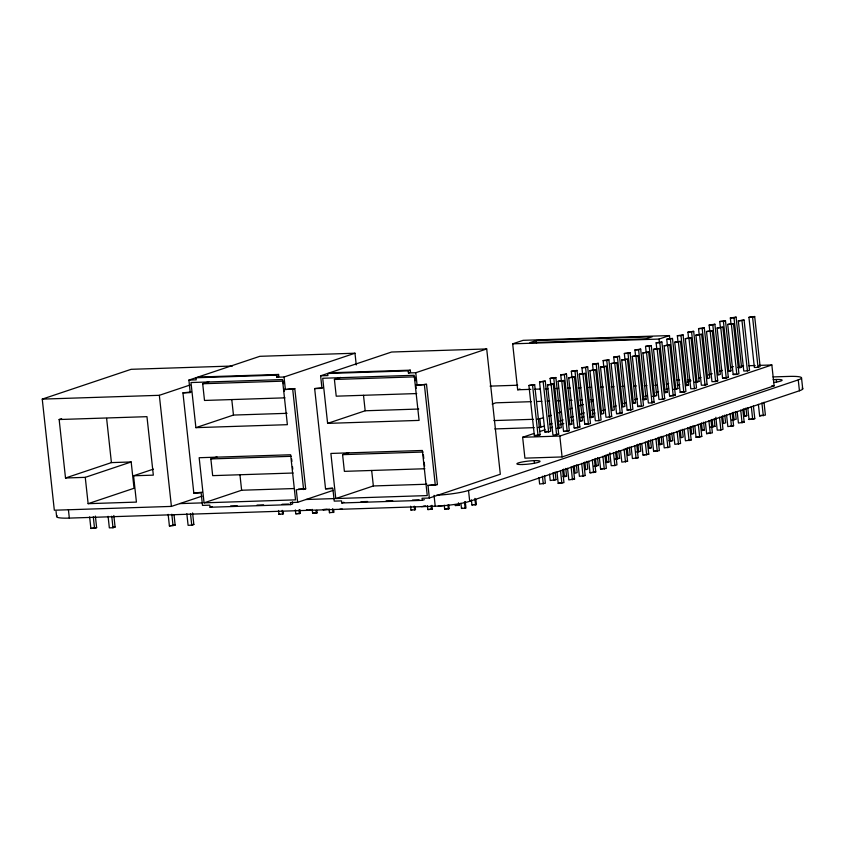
<?xml version="1.0" encoding="UTF-8"?>
<svg xmlns="http://www.w3.org/2000/svg" width="845" height="845" viewBox="0 0 845 845"><rect width="100%" height="100%" fill="white"/><g stroke="black" fill="none" stroke-linecap="round" stroke-linejoin="round"><path stroke-width="1.27" d="M202.061 496.131L171.408 506.408L54.323 510.222L42.25 399.115L131.155 369.307L232.449 366.022M85.26 477.351L88.123 503.673L134.038 488.273L131.176 461.962L85.26 477.351L65.509 477.995L59.15 419.521L61.632 418.687M292.412 501.845L292.634 503.937L290.543 504.634L210.046 507.253L209.824 505.162L202.504 505.405L201.142 492.867L193.822 493.11L182.942 392.862L190.252 392.629L188.889 380.102L259.848 356.315L354.984 353.221L356.252 364.966M42.25 399.115L159.335 395.312L190.209 384.961M284.997 397.837L204.501 400.456L202.694 383.746L208.789 381.708M182.942 392.862L191.118 391.964M276.484 375.159L278.565 374.451L278.797 376.543L276.706 377.24L276.484 375.159L195.987 377.768L196.209 379.859L188.889 380.102M276.706 377.24L284.026 377.007L354.984 353.221M314.657 388.584L321.977 388.351L320.614 375.814L391.573 352.027L486.699 348.943L500.314 474.235L429.355 498.032L422.046 498.265L422.268 500.356L341.771 502.965L341.549 500.884L334.229 501.117L332.867 488.59L325.547 488.822L314.657 388.584L322.843 387.686M284.026 377.007L285.388 389.534L294.789 388.594L305.679 488.843L296.278 489.783L297.641 502.31L290.321 502.543L290.543 504.634M285.388 389.534L294.789 388.594M416.722 393.559L336.225 396.178L334.409 379.468L340.514 377.419M195.892 427.654L287.374 424.676L282.473 379.574L190.991 382.542L195.892 427.654L233.463 415.064L287.036 413.321M65.509 477.995L111.413 462.606L131.176 461.962M408.198 370.87L410.29 370.173L410.522 372.265L408.431 372.962L408.198 370.87L327.702 373.49L327.934 375.581L320.614 375.814M408.431 372.962L415.751 372.729L486.699 348.943M530.85 389.344L517.668 389.777L512.672 343.83L523.108 340.334L669.472 335.571L669.884 339.405M536.205 340.535L529.952 342.637L645.939 338.866L652.192 336.764L536.205 340.535L536.49 343.133M88.123 503.673L136.425 502.099L133.563 475.788L153.42 469.133M415.751 372.729L417.113 385.257L426.514 384.317L437.404 484.555L428.003 485.495L429.355 498.032M417.113 385.257L426.514 384.317M293.173 473.02L212.676 475.64L210.859 458.93L216.954 456.881M327.617 423.377L419.088 420.398L414.187 375.286L322.716 378.264L327.617 423.377L365.177 410.776L418.761 409.033M193.822 493.11L202.008 492.212M89.633 516.908L90.88 528.474L96.626 527.66L95.369 516.084M90.88 528.474L96.626 527.66M512.672 343.83L659.037 339.067L669.472 335.571M528.917 385.478L534.663 384.655L540.113 434.784L538.022 435.481L534.367 435.597L528.917 385.478L534.663 384.655M539.522 381.919L545.268 381.106L550.708 431.225L548.627 431.922L544.962 432.048L539.522 381.919L545.268 381.106M550.824 384.792L550.127 378.37L555.873 377.546L561.312 427.676L556.792 428.447M561.418 381.243L560.721 374.81L566.467 373.997L571.917 424.116L569.826 424.813L564.386 374.694L566.467 373.997M572.023 377.683L571.326 371.261L577.072 370.437L582.511 420.567L580.43 421.264L574.98 371.145L577.072 370.437M582.627 374.134L581.93 367.702L587.676 366.888L593.116 417.007L591.025 417.705L585.585 367.586L587.676 366.888M593.222 370.575L592.525 364.153L598.271 363.329L603.721 413.458L601.629 414.156L596.19 364.037L598.271 363.329M603.826 367.026L603.129 360.593L608.875 359.78L614.315 409.899L612.234 410.596L606.784 360.477L608.875 359.78M614.431 363.466L613.734 357.044L619.48 356.22L624.92 406.35L622.839 407.047L617.389 356.928L619.48 356.22M625.025 359.917L624.328 353.485L630.074 352.671L635.524 402.79L633.433 403.487L627.993 353.368L630.074 352.671M635.63 356.358L634.933 349.936L640.679 349.122L646.119 399.241L644.038 399.938L638.588 349.819L640.679 349.122M646.235 352.809L645.538 346.387L651.284 345.563L656.723 395.682L652.203 396.463M656.829 349.249L656.132 342.827L661.878 342.014L667.328 392.133L665.237 392.83L659.797 342.711L661.878 342.014M667.434 345.7L666.737 339.278L672.483 338.454L677.922 388.573L673.402 389.355M678.039 342.14L677.341 335.718L683.087 334.905L688.527 385.024L686.446 385.721L680.996 335.602L683.087 334.905M688.633 338.591L687.936 332.169L693.682 331.346L699.132 381.465L694.601 382.246M699.237 335.032L698.54 328.61L704.286 327.797L709.737 377.916L707.645 378.613L702.195 328.494L704.286 327.797M709.842 331.483L709.145 325.061L714.891 324.237L720.331 374.356L718.25 375.064L712.8 324.934L714.891 324.237M720.447 327.923L719.739 321.501L725.485 320.688L730.936 370.807L728.844 371.504L723.404 321.385L725.485 320.688M731.041 324.374L730.344 317.952L736.09 317.128L741.54 367.248L739.449 367.955L734.009 317.826L736.09 317.128M517.668 389.777L519.981 388.996M550.127 378.37L555.873 377.546M645.538 346.387L651.284 345.563M666.737 339.278L672.483 338.454M687.936 332.169L693.682 331.346M108.086 516.306L109.343 527.871L112.998 527.755L115.089 527.058L113.832 515.492M547.507 384.876L553.253 384.053L558.693 434.172L556.612 434.879L552.947 434.995L547.507 384.876L553.253 384.053M558.112 381.317L563.858 380.503L569.298 430.623L567.217 431.32L563.552 431.436L558.112 381.317L563.858 380.503M568.706 377.768L574.452 376.944L579.902 427.063L577.811 427.771L574.156 427.887L568.706 377.768L574.452 376.944M579.311 374.208L585.057 373.395L590.497 423.514L588.416 424.211L584.751 424.327L579.311 374.208L585.057 373.395M589.916 370.659L595.662 369.835L601.101 419.954L599.02 420.662L595.355 420.778L589.916 370.659L595.662 369.835M600.51 367.1L606.256 366.286L611.706 416.405L609.615 417.103L605.96 417.219L600.51 367.1L606.256 366.286M611.115 363.551L616.861 362.727L622.3 412.846L620.219 413.554L616.565 413.67L611.115 363.551L616.861 362.727M621.719 359.991L627.465 359.178L632.905 409.297L630.824 409.994L627.159 410.11L621.719 359.991L627.465 359.178M632.313 356.442L638.059 355.618L643.51 405.737L641.418 406.445L637.764 406.561L632.313 356.442L638.059 355.618M642.918 352.883L648.664 352.069L654.114 402.188L652.023 402.885L648.368 403.002L642.918 352.883L648.664 352.069M653.523 349.334L659.269 348.51L664.709 398.629L662.628 399.336L658.963 399.453L653.523 349.334L659.269 348.51M664.117 345.774L669.863 344.961L675.313 395.08L673.222 395.777L669.567 395.893L664.117 345.774L669.863 344.961M674.722 342.225L680.468 341.401L685.918 391.531L683.827 392.228L680.172 392.344L674.722 342.225L680.468 341.401M685.327 338.665L691.073 337.852L696.512 387.971L694.432 388.668L690.766 388.795L685.327 338.665L691.073 337.852M695.921 335.116L701.667 334.293L707.117 384.422L705.026 385.119L701.371 385.236L695.921 335.116L701.667 334.293M706.526 331.557L712.272 330.744L717.722 380.863L715.63 381.56L711.976 381.686L706.526 331.557L712.272 330.744M717.13 328.008L722.876 327.184L728.316 377.314L726.235 378.011L722.57 378.127L717.13 328.008L722.876 327.184M727.725 324.448L733.471 323.635L738.921 373.754L736.829 374.451L733.175 374.578L727.725 324.448L733.471 323.635M738.329 320.899L744.075 320.075L749.526 370.205L747.434 370.902L743.78 371.018L738.329 320.899L744.075 320.075M748.934 317.34L754.68 316.526L760.12 366.645L758.039 367.343L754.374 367.469L748.934 317.34L754.68 316.526M492.149 404.068L495.878 402.822L531.336 401.671M424.887 468.743L344.39 471.352L342.584 454.652L348.679 452.603M204.067 502.838L295.539 499.86L290.638 454.758L199.166 457.726L204.067 502.838L241.628 490.237L293.902 488.547M210.046 507.253L212.137 506.556M168.144 514.351L169.401 525.917L175.147 525.104L174.038 514.827M169.401 525.917L175.147 525.104M186.84 513.749L188.097 525.315L191.752 525.199L193.843 524.491L192.586 512.926M325.547 488.822L332.518 487.966M537.272 419.162L543.62 417.831M548.595 416.162L551.088 415.328M558.545 412.825L561.027 411.99M569.731 409.075L572.223 408.241M579.681 405.748L583.409 404.491M590.866 401.988L593.359 401.164M297.641 502.31L332.993 490.459M666.346 384.243L668.659 383.461M278.533 510.464L278.956 514.32L279.79 514.045M538.17 427.517L544.529 426.186M549.503 424.517L551.986 423.683M559.453 421.18L563.182 419.933M570.639 417.43L573.121 416.596M580.589 414.092L584.317 412.846M591.775 410.343L594.257 409.508M278.956 514.32L283.445 513.929L283.17 511.352M335.782 498.55L427.253 495.582L422.363 450.469L330.881 453.448L335.782 498.55L373.353 485.959L426.926 484.217M759.021 365.389L771.844 364.977L774.115 385.859L562.083 456.944L524.914 458.148L522.643 437.266L533.871 433.506M540.103 431.415L545.088 429.746M550.084 428.066L552.577 427.232M560.055 424.729L563.805 423.472M571.283 420.958L573.776 420.123M581.265 417.62L583.758 416.775M592.482 413.849L594.986 413.015M602.464 410.512L604.957 409.667M613.692 406.741L616.185 405.906M623.663 403.403L626.166 402.558M634.891 399.632L637.384 398.798M644.872 396.294L647.365 395.449M656.1 392.524L658.593 391.689M666.071 389.186L668.564 388.351M677.299 385.415L679.792 384.581M687.281 382.077L691.02 380.82M698.498 378.306L700.991 377.472M708.48 374.969L712.219 373.712M719.708 371.198L722.2 370.363M730.925 367.438L733.418 366.603M295.37 509.926L295.782 513.781L300.281 513.38L299.859 509.524M307.052 510L306.217 510.274L310.717 509.884M295.782 513.781L300.281 513.38M534.367 435.597L540.113 434.784M544.962 432.048L547.053 431.341M341.771 502.965L343.862 502.268M312.196 509.377L312.618 513.232L317.107 512.83L316.833 510.264M312.618 513.232L317.107 512.83M563.552 431.436L569.298 430.623M574.156 427.887L579.902 427.063M584.751 424.327L586.842 423.63M616.565 413.67L622.3 412.846M627.159 410.11L629.25 409.413M637.764 406.561L639.845 405.864M669.567 395.893L675.313 395.08M680.172 392.344L682.253 391.647M722.57 378.127L728.316 377.314M733.175 374.578L735.266 373.87M329.032 508.827L329.444 512.683L330.279 512.408M522.643 437.266L559.812 436.062L771.844 364.977M329.444 512.683L333.944 512.281L333.659 509.715M428.003 485.495L437.404 484.555M422.268 500.356L424.359 499.659M436.569 495.244A25.424 3.274 -6.2 0 0 468.521 490.438L798.25 379.891L799.433 390.76L469.704 501.296A25.424 3.274 -6.2 0 1 435.228 506.208L69.332 518.101A25.424 3.274 -6.2 0 1 57.185 515.82M410.575 506.25L410.997 510.105L411.832 509.82M410.997 510.105L415.486 509.704L415.212 507.137M427.401 505.701L427.823 509.556L432.313 509.155L431.901 505.299M439.094 505.775L438.259 506.06L442.748 505.659M427.823 509.556L432.313 509.155M444.238 505.152L444.66 509.007L449.149 508.605L448.727 504.75M444.66 509.007L449.149 508.605M458.75 505.394L459.585 505.109L455.085 505.511L458.75 505.394L458.465 502.817M460.926 503.324L461.486 508.458L462.321 508.183M471.362 499.817L471.922 504.961L472.756 504.687M461.486 508.458L465.975 508.067L465.278 501.634M471.922 504.961L476.411 504.56L475.851 499.427M538.93 477.626L539.628 484.048L545.374 483.234L544.539 475.513M549.535 474.066L550.232 480.499L555.978 479.675L555.133 471.964M565.738 468.415L566.572 476.126L564.492 476.823L563.647 469.112M593.855 466.239L598.376 465.458L597.542 457.747M608.146 454.198L608.981 461.909L606.89 462.606L606.055 454.895M615.054 459.131L619.586 458.349L618.741 450.638M636.264 452.022L640.785 451.241L639.95 443.53M650.544 439.981L651.389 447.692L649.298 448.389L648.464 440.678M661.149 436.421L661.984 444.132L659.903 444.829L659.068 437.118M671.754 432.872L672.588 440.583L670.507 441.28L669.662 433.57M703.558 422.204L704.392 429.915L702.311 430.612L701.466 422.901M710.465 427.147L714.997 426.366L714.162 418.655M731.675 420.039L736.196 419.257L735.361 411.547M745.966 407.987L746.8 415.698L744.709 416.405L743.875 408.695M556.961 471.88L558.218 483.446L560.298 482.748M588.764 461.212L590.021 472.777L595.767 471.964L594.373 459.11M599.359 457.663L600.615 469.228L602.707 468.531M641.767 443.445L643.024 455.011L648.77 454.187L647.376 441.343M652.372 439.886L653.629 451.452L655.709 450.755M694.78 425.669L696.037 437.245L701.783 436.421L700.378 423.567M705.374 422.12L706.631 433.686L708.723 432.989M747.783 407.903L749.04 419.469L754.786 418.655L753.391 405.801M758.387 404.354L759.644 415.92L761.725 415.212M558.218 483.446L563.964 482.622L562.569 469.778M567.555 468.32L568.812 479.886L574.558 479.073L573.163 466.218M578.16 464.771L579.416 476.337L585.162 475.513L583.768 462.669M590.021 472.777L595.767 471.964M600.615 469.228L606.361 468.405L604.967 455.561M609.826 452.825L611.22 465.669L614.885 465.553L616.966 464.856L615.572 452.001M620.568 450.554L621.825 462.12L627.571 461.296L626.177 448.452M631.173 446.994L632.419 458.56L638.165 457.747L636.771 444.892M643.024 455.011L648.77 454.187M653.629 451.452L659.375 450.638L657.98 437.784M662.976 436.337L664.233 447.903L669.979 447.079L668.575 434.235M673.571 432.777L674.828 444.343L680.574 443.53L679.179 430.675M684.175 429.228L685.432 440.794L691.178 439.981L689.784 427.126M696.037 437.245L701.783 436.421M706.631 433.686L712.377 432.872L710.983 420.018M715.842 417.282L717.236 430.137L720.891 430.01L722.982 429.313L721.588 416.458M726.584 415.011L727.841 426.577L733.587 425.764L732.182 412.909M737.178 411.462L738.435 423.028L744.181 422.204L742.787 409.35M749.04 419.469L754.786 418.655M759.644 415.92L765.39 415.096L763.986 402.241M730.344 317.952L734.009 317.826M719.739 321.501L723.404 321.385M709.145 325.061L712.8 324.934M698.54 328.61L702.195 328.494M677.341 335.718L680.996 335.602M656.132 342.827L659.797 342.711M634.933 349.936L638.588 349.819M624.328 353.485L627.993 353.368M613.734 357.044L617.389 356.928M603.129 360.593L606.784 360.477M592.525 364.153L596.19 364.037M198.068 377.071L278.565 374.451M329.793 372.793L410.29 370.173M581.93 367.702L585.585 367.586M571.326 371.261L574.98 371.145M741.076 365.98L743.642 365.896M748.776 365.727L755.176 365.515M202.694 383.746L283.191 381.137L283.466 383.704M334.409 379.468L414.906 376.849L415.328 380.704M737.875 367.374L741.54 367.248M560.721 374.81L564.386 374.694M728.496 370.881L730.936 370.807M490.047 386.123L517.689 385.225M676.94 380.049L679.581 379.965M687.471 379.701L690.111 379.616M773.027 376.923L788.818 376.416A25.424 3.274 -6.2 0 1 798.25 379.891M695.467 381.591L699.132 381.465M715.282 380.947L717.722 380.863M534.811 389.218L540.082 389.049M545.352 388.869L547.993 388.784M555.904 388.531L558.545 388.446M567.777 388.14L570.407 388.056M578.318 387.802L580.959 387.718M588.87 387.454L591.511 387.369M600.732 387.073L603.372 386.989M611.284 386.735L613.924 386.64M621.836 386.387L624.466 386.302M633.697 386.007L636.338 385.911M644.249 385.658L646.879 385.573M654.79 385.32L657.431 385.236M686.087 385.098L688.527 385.024M704.677 384.496L707.117 384.422M675.493 388.658L677.922 388.573M771.548 385.943L774.115 385.859M664.888 392.207L667.328 392.133M536.596 401.502L541.846 401.322M547.106 401.153L549.725 401.069M557.605 400.815L560.235 400.731M569.435 400.435L572.054 400.35M579.934 400.086L582.564 400.002M590.444 399.748L593.074 399.664M642.464 399.358L646.119 399.241M662.269 398.713L664.709 398.629M59.15 419.521L146.967 416.669L153.325 475.143L133.563 475.788M633.085 402.875L635.524 402.79M651.675 402.262L654.114 402.188M589.461 417.124L593.116 417.007M609.266 416.479L611.706 416.405M493.924 420.578L533.322 419.3M580.071 420.641L582.511 420.567M744.361 415.782L746.8 415.698M569.477 424.201L571.917 424.116M494.832 428.933L534.23 427.644M741.741 422.289L744.181 422.204M711.332 426.482L714.997 426.366M731.147 425.838L733.587 425.764M556.253 434.256L558.693 434.172M701.952 429.999L704.392 429.915M668.934 440.699L672.588 440.583M688.738 440.055L691.178 439.981M658.329 444.248L661.984 444.132M210.859 458.93L291.356 456.311M342.584 454.652L423.081 452.033M648.949 447.765L651.389 447.692M615.92 458.465L619.586 458.349M635.736 457.821L638.165 457.747M605.326 462.025L608.981 461.909M625.131 461.381L627.571 461.296M595.936 465.542L598.376 465.458M562.918 476.242L566.572 476.126M582.723 475.598L585.162 475.513M553.538 479.759L555.978 479.675M572.118 479.147L574.558 479.073M298.359 489.075L305.679 488.843M179.753 503.609L201.786 502.902M305.985 499.511L334.736 498.571M230.611 505.954L237.213 505.732M257.007 505.088L263.598 504.877M282.082 504.275L288.673 504.064M361.016 501.708L367.617 501.497M386.091 500.895L392.682 500.684M412.476 500.039L419.078 499.828M423.482 506.282L425.922 506.208L421.423 506.599M473.971 504.645L476.411 504.56M339.88 509.186L342.32 509.102M112.649 527.132L115.089 527.058M191.403 524.576L193.843 524.491M56.055 511.394L56.615 516.443M802.718 388.932L801.546 378.064M776.291 379.5L776.555 381.919M752.589 317.224L758.039 367.343M761.905 402.949L763.299 415.793M741.994 320.783L747.434 370.902M751.3 406.498L752.694 419.352M731.39 324.332L736.829 374.451M740.706 410.057L742.1 422.901M733.27 412.244L734.115 419.954M720.785 327.892L726.235 378.011M730.101 413.606L731.495 426.461M724.756 415.096L725.601 422.806L723.51 423.514L722.676 415.803M710.191 331.441L715.63 381.56M719.496 417.166L720.891 430.01M712.071 419.352L712.905 427.063M699.586 335L705.026 385.119M708.892 420.715L710.296 433.57M691.601 332.043L697.04 382.172M688.981 338.549L694.432 388.668M698.297 424.274L699.692 437.118M692.953 425.764L693.787 433.474L691.706 434.172L690.872 426.461M678.387 342.109L683.827 392.228M687.693 427.823L689.087 440.678M682.348 429.313L683.193 437.023L681.102 437.721L680.267 430.01M670.391 339.151L675.842 389.27M667.782 345.658L673.222 395.777M677.088 431.383L678.493 444.227M659.037 339.067L659.449 342.901M657.178 349.217L662.628 399.336M666.494 434.932L667.888 447.787M649.192 346.26L654.643 396.379M646.573 352.766L652.023 402.885M655.889 438.481L657.283 451.336M635.979 356.326L641.418 406.445M645.284 442.041L646.689 454.895M637.859 444.227L638.704 451.938M625.374 359.875L630.824 409.994M634.69 445.59L636.084 458.444M629.345 447.089L630.18 454.8L628.099 455.497L627.265 447.787M614.769 363.424L620.219 413.554M624.085 449.149L625.48 462.004M616.66 451.336L617.494 459.046M604.175 366.983L609.615 417.103M613.481 452.698L614.885 465.553M593.57 370.532L599.02 420.662M602.886 456.258L604.281 469.112M595.45 458.444L596.295 466.155M582.965 374.092L588.416 424.211M592.282 459.807L593.676 472.661M586.937 461.307L587.782 469.017L585.691 469.714L584.856 462.004M572.371 377.641L577.811 427.771M581.677 463.366L583.082 476.221M576.343 464.856L577.177 472.566L575.086 473.263L574.251 465.553M561.767 381.201L567.217 431.32M571.083 466.915L572.477 479.77M553.781 378.254L559.221 428.373M559.812 436.062L562.083 456.944M551.162 384.75L556.612 434.879M560.478 470.475L561.872 483.329M543.177 381.803L548.627 431.922M553.053 472.661L553.887 480.372M539.892 419.078L540.8 427.433M532.582 385.362L538.022 435.481M542.448 476.221L543.282 483.931M534.209 460.662L534.473 463.071M474.879 498.413L475.577 504.845M468.521 490.438L469.704 501.296M464.444 501.919L465.141 508.341M447.892 505.035L448.315 508.891M424.422 385.014L435.312 485.262M434.045 495.35L435.228 506.208M431.066 505.585L431.478 509.44M415.751 384.559L416.162 388.415M423.356 454.599L423.778 458.455M424.19 462.31L424.612 466.165M414.23 506.123L414.652 509.979M363.498 395.312L365.177 410.776M371.673 470.496L373.353 485.959M332.687 508.711L333.11 512.566M315.998 510.538L316.273 513.116M292.708 389.302L303.598 489.54M299.024 509.799L299.447 513.654M284.026 388.848L284.3 391.415M291.631 458.888L291.916 461.454M292.476 466.598L292.75 469.165M282.198 510.348L282.61 514.204M231.783 399.59L233.463 415.064M239.948 474.774L241.628 490.237M190.495 513.633L191.752 525.199M159.335 395.312L171.408 506.408M171.81 514.235L173.067 525.801M106.618 418.423L111.413 462.606M111.741 516.189L112.998 527.755M93.288 516.791L94.545 528.357M68.413 509.651L69.332 518.101M773.143 379.68A11.65 1.5 -6.2 0 1 782.132 380.144A11.65 1.5 -6.2 0 1 773.809 382.531M802.085 388.087A25.424 3.274 -6.2 0 1 799.433 390.76M323.888 509.45L323.054 509.736L327.543 509.334L323.888 509.45M522.252 464.518A11.65 1.5 -6.2 0 0 540.05 461.412A11.65 1.5 -6.2 0 0 523.118 461.814A11.65 1.5 -6.2 0 0 522.252 464.518"/></g></svg>
